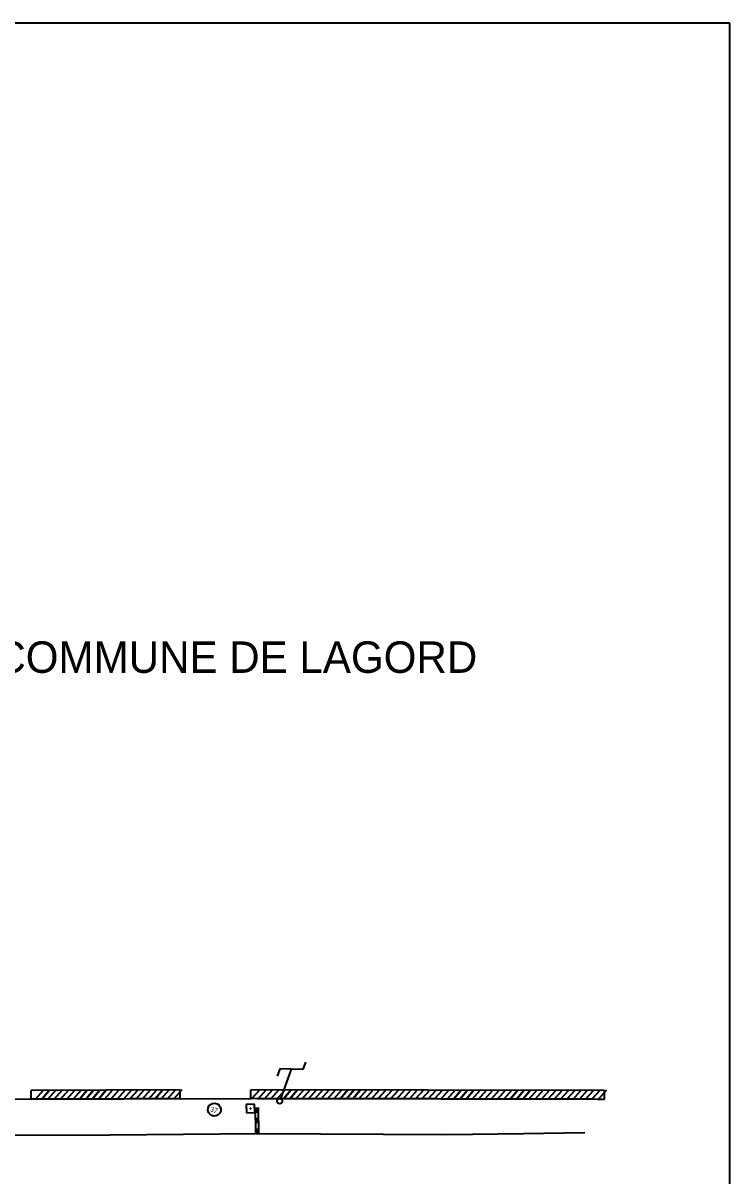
# Model space of a CAD drawing. Extents: x -215 to 206, y -120 to -34.
# Drawn here: x 179.1 to 206.04, y -77.84 to -33.86 of the extents above; entities that cross this region are included whole.
import ezdxf
from ezdxf.enums import TextEntityAlignment as Align

# ---------------------------------------------------------------- set-up
doc = ezdxf.new("R2010")
doc.units = 0
doc.header["$MEASUREMENT"] = 0
doc.layers.add('TOP$BATI', color=7, linetype='CONTINUOUS')
doc.styles.add('txt', font='TXT', dxfattribs={"height": 0.2})

msp = doc.modelspace()

# ---------------------------------------------------------------- linework, layer by layer
at = {"layer": 'TOP$BATI', "color": 7, "linetype": 'Continuous'}
for p, q in [((206.037, -33.859, 989.685), (-214.731, -33.859, 989.685)), ((206.037, -120.091, 989.685), (206.037, -33.859, 989.685)), ((188.879, -73.755, 1001.424), (188.776, -74.037, 1001.424)), ((189.321, -73.767, 1001.424), (188.879, -73.755, 1001.424)), ((189.321, -73.767, 1001.424), (188.911, -74.895, 1001.424)), ((189.764, -73.779, 1001.424), (189.321, -73.767, 1001.424)), ((189.867, -73.497, 1001.424), (189.764, -73.779, 1001.424)), ((185.085, -74.558, 1001.351), (179.401, -74.574, 1001.351)), ((179.402, -74.914, 1001.347), (179.401, -74.574, 1001.347)), ((179.566, -74.914, 1001.351), (179.865, -74.573, 1001.351)), ((179.865, -74.573, 1001.351), (179.566, -74.914, 1001.351)), ((179.806, -74.913, 1001.351), (180.105, -74.572, 1001.351)), ((180.105, -74.572, 1001.351), (179.806, -74.913, 1001.351)), ((180.046, -74.912, 1001.351), (180.345, -74.572, 1001.351)), ((180.345, -74.572, 1001.351), (180.046, -74.912, 1001.351)), ((180.286, -74.912, 1001.351), (180.585, -74.571, 1001.351)), ((180.585, -74.571, 1001.351), (180.286, -74.912, 1001.351)), ((180.526, -74.911, 1001.351), (180.825, -74.57, 1001.351)), ((180.825, -74.57, 1001.351), (180.526, -74.911, 1001.351)), ((180.766, -74.91, 1001.351), (181.065, -74.569, 1001.351)), ((181.065, -74.569, 1001.351), (180.766, -74.91, 1001.351)), ((181.006, -74.91, 1001.351), (181.305, -74.569, 1001.351)), ((181.305, -74.569, 1001.351), (181.006, -74.91, 1001.351)), ((181.246, -74.909, 1001.351), (181.545, -74.568, 1001.351)), ((181.545, -74.568, 1001.351), (181.246, -74.909, 1001.351)), ((181.486, -74.908, 1001.351), (181.785, -74.567, 1001.351)), ((181.785, -74.567, 1001.351), (181.486, -74.908, 1001.351)), ((181.726, -74.907, 1001.351), (182.025, -74.567, 1001.351)), ((182.025, -74.567, 1001.351), (181.726, -74.907, 1001.351)), ((181.966, -74.907, 1001.351), (182.265, -74.566, 1001.351)), ((182.265, -74.566, 1001.351), (181.966, -74.907, 1001.351)), ((182.206, -74.906, 1001.351), (182.505, -74.565, 1001.351)), ((182.505, -74.565, 1001.351), (182.206, -74.906, 1001.351)), ((182.446, -74.905, 1001.351), (182.745, -74.565, 1001.351)), ((182.745, -74.565, 1001.351), (182.446, -74.905, 1001.351)), ((182.686, -74.905, 1001.351), (182.985, -74.564, 1001.351)), ((182.985, -74.564, 1001.351), (182.686, -74.905, 1001.351)), ((182.926, -74.904, 1001.351), (183.225, -74.563, 1001.351)), ((183.225, -74.563, 1001.351), (182.926, -74.904, 1001.351)), ((183.166, -74.903, 1001.351), (183.465, -74.562, 1001.351)), ((183.465, -74.562, 1001.351), (183.166, -74.903, 1001.351)), ((183.406, -74.903, 1001.351), (183.705, -74.562, 1001.351)), ((183.705, -74.562, 1001.351), (183.406, -74.903, 1001.351)), ((183.646, -74.902, 1001.351), (183.945, -74.561, 1001.351)), ((183.945, -74.561, 1001.351), (183.646, -74.902, 1001.351)), ((183.886, -74.901, 1001.351), (184.185, -74.56, 1001.351)), ((184.185, -74.56, 1001.351), (183.886, -74.901, 1001.351)), ((184.126, -74.9, 1001.351), (184.425, -74.559, 1001.351)), ((184.425, -74.559, 1001.351), (184.126, -74.9, 1001.351)), ((184.366, -74.9, 1001.351), (184.665, -74.559, 1001.351)), ((184.665, -74.559, 1001.351), (184.366, -74.9, 1001.351)), ((184.606, -74.899, 1001.351), (184.905, -74.558, 1001.351)), ((184.905, -74.558, 1001.351), (184.606, -74.899, 1001.351)), ((184.846, -74.898, 1001.351), (185.145, -74.557, 1001.351)), ((185.145, -74.557, 1001.351), (184.846, -74.898, 1001.351)), ((185.086, -74.898, 1001.351), (185.085, -74.558, 1001.351)), ((187.781, -74.89, 1001.412), (187.782, -74.55, 1001.412)), ((201.26, -74.576, 1001.649), (187.782, -74.55, 1001.649)), ((201.259, -74.916, 1001.649), (201.26, -74.576, 1001.649)), ((178.464, -74.898, 1001.33), (179.402, -74.914, 1001.33)), ((179.566, -74.914, 1001.351), (179.402, -74.914, 1001.351)), ((179.806, -74.913, 1001.351), (179.566, -74.914, 1001.351)), ((180.046, -74.912, 1001.351), (179.806, -74.913, 1001.351)), ((180.286, -74.912, 1001.351), (180.046, -74.912, 1001.351)), ((180.526, -74.911, 1001.351), (180.286, -74.912, 1001.351)), ((180.766, -74.91, 1001.351), (180.526, -74.911, 1001.351)), ((181.006, -74.91, 1001.351), (180.766, -74.91, 1001.351)), ((181.246, -74.909, 1001.351), (181.006, -74.91, 1001.351)), ((181.486, -74.908, 1001.351), (181.246, -74.909, 1001.351)), ((181.726, -74.907, 1001.351), (181.486, -74.908, 1001.351)), ((181.966, -74.907, 1001.351), (181.726, -74.907, 1001.351)), ((182.206, -74.906, 1001.351), (181.966, -74.907, 1001.351)), ((182.446, -74.905, 1001.351), (182.206, -74.906, 1001.351)), ((182.686, -74.905, 1001.351), (182.446, -74.905, 1001.351)), ((182.926, -74.904, 1001.351), (182.686, -74.905, 1001.351)), ((183.166, -74.903, 1001.351), (182.926, -74.904, 1001.351)), ((183.406, -74.903, 1001.351), (183.166, -74.903, 1001.351)), ((183.646, -74.902, 1001.351), (183.406, -74.903, 1001.351)), ((183.886, -74.901, 1001.351), (183.646, -74.902, 1001.351)), ((184.126, -74.9, 1001.351), (183.886, -74.901, 1001.351)), ((184.366, -74.9, 1001.351), (184.126, -74.9, 1001.351)), ((184.606, -74.899, 1001.351), (184.366, -74.9, 1001.351)), ((184.846, -74.898, 1001.351), (184.606, -74.899, 1001.351)), ((185.086, -74.898, 1001.351), (184.846, -74.898, 1001.351)), ((185.086, -74.898, 1001.351), (187.781, -74.89, 1001.351)), ((186.147, -75.249, 991.352), (186.182, -75.17, 991.352)), ((186.182, -75.17, 991.352), (186.242, -75.108, 991.352)), ((186.242, -75.108, 991.352), (186.32, -75.071, 991.352)), ((186.32, -75.071, 991.352), (186.406, -75.062, 991.352)), ((186.406, -75.062, 991.352), (186.489, -75.083, 991.352)), ((186.489, -75.083, 991.352), (186.56, -75.132, 991.352)), ((186.56, -75.132, 991.352), (186.611, -75.202, 991.352)), ((186.611, -75.202, 991.352), (186.634, -75.285, 991.352)), ((187.918, -75.099, 1001.325), (187.598, -75.108, 1001.325)), ((187.598, -75.108, 1001.325), (187.607, -75.428, 1001.325)), ((187.927, -75.419, 1001.325), (187.918, -75.099, 1001.325)), ((186.14, -75.335, 991.352), (186.147, -75.249, 991.352)), ((186.163, -75.418, 991.352), (186.14, -75.335, 991.352)), ((186.214, -75.488, 991.352), (186.163, -75.418, 991.352)), ((186.285, -75.536, 991.352), (186.214, -75.488, 991.352)), ((186.369, -75.557, 991.352), (186.285, -75.536, 991.352)), ((186.454, -75.549, 991.352), (186.369, -75.557, 991.352)), ((186.532, -75.511, 991.352), (186.454, -75.549, 991.352)), ((186.592, -75.45, 991.352), (186.532, -75.511, 991.352)), ((186.628, -75.371, 991.352), (186.592, -75.45, 991.352)), ((186.634, -75.285, 991.352), (186.628, -75.371, 991.352)), ((187.607, -75.428, 1001.325), (187.927, -75.419, 1001.325)), ((187.939, -75.229, 1001.378), (187.954, -76.222, 1001.378)), ((187.999, -75.228, 1001.378), (188.002, -75.428, 1001.378)), ((188.005, -75.628, 1001.315), (188.008, -75.828, 1001.315)), ((188.059, -75.227, 1001.378), (188.074, -76.22, 1001.378)), ((188.011, -76.028, 1001.252), (188.014, -76.221, 1001.252)), ((171.515, -76.293, 1000.707), (182.408, -76.266, 1000.707)), ((182.408, -76.266, 1000.707), (188.014, -76.221, 1000.707)), ((188.014, -76.221, 1000.707), (195.249, -76.255, 1000.707)), ((195.249, -76.255, 1000.707), (198.166, -76.221, 1000.707)), ((198.166, -76.221, 1000.707), (200.502, -76.176, 1000.707))]:
    msp.add_line(p, q, dxfattribs=at)
at = {"layer": 'TOP$BATI', "color": 7, "linetype": 'Continuous', "extrusion": (-3.49715e-09, 0, 1), "elevation": 1001.649}
msp.add_lwpolyline([(193.099, -74.9), (193.4, -74.561), (193.099, -74.9), (192.859, -74.9), (193.16, -74.56), (192.859, -74.9), (192.619, -74.899), (192.92, -74.56), (192.619, -74.899), (192.379, -74.899), (192.68, -74.559), (192.379, -74.899), (192.139, -74.898), (192.44, -74.559), (192.139, -74.898), (191.899, -74.898), (192.2, -74.559), (191.899, -74.898), (191.659, -74.897), (191.96, -74.558), (191.659, -74.897), (191.419, -74.897), (191.72, -74.558), (191.419, -74.897), (191.179, -74.897), (191.48, -74.557), (191.179, -74.897), (190.939, -74.896), (191.24, -74.557), (190.939, -74.896), (190.699, -74.896), (191, -74.556), (190.699, -74.896), (190.459, -74.895), (190.76, -74.556), (190.459, -74.895), (190.219, -74.895), (190.52, -74.555), (190.219, -74.895), (189.979, -74.894), (190.28, -74.555), (189.979, -74.894), (189.739, -74.894), (190.04, -74.554), (189.739, -74.894), (189.499, -74.893), (189.8, -74.554), (189.499, -74.893), (189.259, -74.893), (189.56, -74.553), (189.259, -74.893), (189.019, -74.892), (189.32, -74.553), (189.019, -74.892), (188.779, -74.892), (189.08, -74.552), (188.779, -74.892), (188.539, -74.891), (188.84, -74.552), (188.539, -74.891), (188.299, -74.891), (188.6, -74.552), (188.299, -74.891), (188.059, -74.891), (188.36, -74.551), (188.059, -74.891), (187.819, -74.89), (188.12, -74.551), (187.819, -74.89), (187.781, -74.89)], dxfattribs=at)
at = {"layer": 'TOP$BATI', "color": 7, "linetype": 'Continuous', "extrusion": (-1.45828e-09, 0, 1), "elevation": 1001.649}
msp.add_lwpolyline([(201.259, -74.916), (201.019, -74.916), (201.32, -74.576), (201.019, -74.916), (200.779, -74.915), (201.08, -74.576), (200.779, -74.915), (200.539, -74.915), (200.84, -74.575), (200.539, -74.915), (200.299, -74.914), (200.6, -74.575), (200.299, -74.914), (200.059, -74.914), (200.36, -74.575), (200.059, -74.914), (199.819, -74.913), (200.12, -74.574), (199.819, -74.913), (199.579, -74.913), (199.88, -74.574), (199.579, -74.913), (199.339, -74.912), (199.64, -74.573), (199.339, -74.912), (199.099, -74.912), (199.4, -74.573), (199.099, -74.912), (198.859, -74.912), (199.16, -74.572), (198.859, -74.912), (198.619, -74.911), (198.92, -74.572), (198.619, -74.911), (198.379, -74.91), (198.68, -74.571), (198.379, -74.91), (198.139, -74.91), (198.44, -74.571), (198.139, -74.91), (197.899, -74.91), (198.2, -74.57), (197.899, -74.91), (197.659, -74.909), (197.96, -74.57), (197.659, -74.909), (197.419, -74.909), (197.72, -74.569), (197.419, -74.909), (197.179, -74.908), (197.48, -74.569), (197.179, -74.908), (196.939, -74.908), (197.24, -74.568), (196.939, -74.908), (196.699, -74.907), (197, -74.568), (196.699, -74.907), (196.459, -74.907), (196.76, -74.567), (196.459, -74.907), (196.219, -74.906), (196.52, -74.567), (196.219, -74.906), (195.979, -74.906), (196.28, -74.566), (195.979, -74.906), (195.739, -74.906), (196.04, -74.566), (195.739, -74.906), (195.499, -74.905), (195.8, -74.566), (195.499, -74.905), (195.259, -74.904), (195.56, -74.565), (195.259, -74.904), (195.019, -74.904), (195.32, -74.565), (195.019, -74.904), (194.779, -74.903), (195.08, -74.564), (194.779, -74.903), (194.539, -74.903), (194.84, -74.564), (194.539, -74.903), (194.299, -74.903), (194.6, -74.563), (194.299, -74.903), (194.059, -74.902), (194.36, -74.563), (194.059, -74.902), (193.819, -74.902), (194.12, -74.562), (193.819, -74.902), (193.579, -74.901), (193.88, -74.562), (193.579, -74.901), (193.339, -74.901), (193.64, -74.561), (193.339, -74.901), (193.099, -74.9)], dxfattribs=at)
at = {"layer": 'TOP$BATI', "color": 7, "linetype": 'Continuous'}
msp.add_circle((188.877, -74.988, 1001.424), 0.1, dxfattribs=at)
msp.add_point((187.762, -75.263, 1001.325), dxfattribs=at)

# ---------------------------------------------------------------- texts
at = {"layer": 'TOP$BATI', "color": 7, "linetype": 'Continuous', "style": 'txt'}
msp.add_text('COMMUNE DE LAGORD', height=1.2, dxfattribs=at).set_placement((187.224, -58.647, 991.352), align=Align.CENTER)
at = {"layer": 'TOP$BATI', "color": 7, "linetype": 'Continuous', "style": 'txt', "width": 0.6995}
msp.add_text('37', height=0.2, rotation=340, dxfattribs=at).set_placement((186.339, -75.417, -7.648), align=Align.CENTER)

doc.saveas('drawing.dxf')
